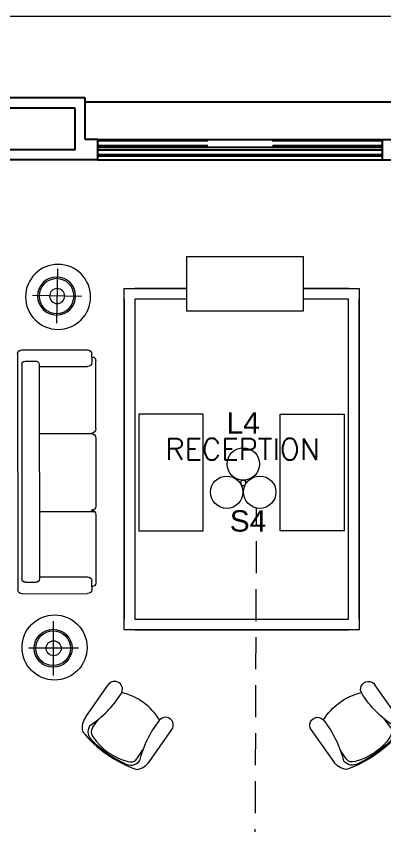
# Model space of a CAD drawing. Header units: inches. Extents: x 14 to 158, y 51 to 94.
# Drawn here: x 24.32 to 27.77, y 85.44 to 93.03 of the extents above; entities that cross this region are included whole.
import ezdxf

# ---------------------------------------------------------------- set-up
doc = ezdxf.new("R2010")
doc.units = ezdxf.units.IN
doc.header["$LTSCALE"] = 0.6
doc.header["$MEASUREMENT"] = 0
doc.linetypes.add('DASHED', pattern=[0.75, 0.5, -0.25])
doc.layers.get('0').update_dxf_attribs({"color": 253, "lineweight": 0})
for name, color, linetype, lineweight in [('fur', 253, 'Continuous', 0), ('Layer1', 253, 'Continuous', 0), ('LIGHT', 6, 'Continuous', 0), ('text', 3, 'Continuous', 0), ('wiring1', 3, 'DASHED', 0)]:
    doc.layers.add(name, color=color, linetype=linetype, lineweight=lineweight)
doc.styles.add('SIMPLEX', font='SIMPLEX.SHX')
doc.styles.get("Standard").update_dxf_attribs({"font": 'arial.ttf'})

# ---------------------------------------------------------------- blocks, each defined once
blk = doc.blocks.new('53hq')
for p, q in [((52299.7697, -22937.2226), (52301.8965, -22937.2236)), ((52299.7334, -22937.261), (52299.7332, -22937.8525)), ((52299.8364, -22937.2918), (52299.8364, -22937.3872)), ((52299.8652, -22937.2611), (52301.8012, -22937.262)), ((52301.832, -22937.2928), (52301.8319, -22937.3882)), ((52301.9349, -22937.2621), (52301.9347, -22937.8536)), ((52299.8721, -22937.4176), (52301.8011, -22937.419)), ((52299.8853, -22937.418), (52299.8851, -22937.8524)), ((52300.489, -22937.4183), (52300.4888, -22937.7619)), ((52301.1943, -22937.4183), (52301.1945, -22937.9167)), ((52301.7829, -22937.419), (52301.7828, -22937.8534)), ((52300.4888, -22937.7619), (52300.4888, -22937.8818)), ((52299.7994, -22937.891), (52299.7717, -22937.891)), ((52299.7957, -22937.8908), (52299.8466, -22937.8908)), ((52299.7985, -22937.891), (52299.7985, -22937.8969)), ((52301.8722, -22937.8919), (52301.8212, -22937.8918)), ((52301.8684, -22937.8921), (52301.8962, -22937.8921)), ((52301.8694, -22937.8921), (52301.8694, -22937.8979)), ((52300.4426, -22937.928), (52299.8293, -22937.9277)), ((52300.5349, -22937.928), (52301.1483, -22937.9282)), ((52301.2252, -22937.9285), (52301.8386, -22937.9287))]:
    blk.add_line(p, q)
for centre, radius, start, end in [((52299.7719, -22937.261), 0.0385, 89.97718, 179.97718), ((52301.8965, -22937.2621), 0.0385, 359.97718, 89.97718), ((52299.8672, -22937.2918), 0.0308, 89.97718, 179.97718), ((52301.8012, -22937.2928), 0.0308, 359.97718, 89.97718), ((52299.8671, -22937.3872), 0.0308, 179.97718, 279.2393), ((52301.8011, -22937.3882), 0.0308, 269.97718, 359.97718), ((52299.7717, -22937.8525), 0.0385, 179.97718, 269.97718), ((52299.8293, -22937.8969), 0.0308, 179.97718, 269.97718), ((52299.8467, -22937.8524), 0.0385, 269.97718, 359.97718), ((52300.4426, -22937.8818), 0.0462, 269.97718, 359.97718), ((52300.535, -22937.8819), 0.0462, 179.97718, 269.97718), ((52301.1483, -22937.8974), 0.0308, 269.97718, 359.97718), ((52301.2253, -22937.8824), 0.0462, 179.97718, 269.97718), ((52301.8213, -22937.8534), 0.0385, 179.97718, 269.97718), ((52301.8386, -22937.8979), 0.0308, 269.97718, 359.97718), ((52301.8962, -22937.8536), 0.0385, 269.97718, 359.97718)]:
    blk.add_arc(centre, radius, start, end)
blk = doc.blocks.new('A$C7D0458D8')
at = {"xscale": -1.038040226593694, "yscale": 1.038040226593694, "zscale": 1.038040226593694, "rotation": 180}
blk.add_blockref('53hq', (-54289.2269, -23809.7597), dxfattribs=at)
blk = doc.blocks.new('A$C09A26639')
at = {"layer": 'fur'}
for p, q in [((0.1093, 0.4867), (0.1128, 0.3854)), ((0.6199, 0.4867), (0.6163, 0.3854)), ((0, 0.4395), (0, 0.0733)), ((0.7291, 0.4395), (0.7291, 0.0733))]:
    blk.add_line(p, q, dxfattribs=at)
for centre, radius, start, end in [((0.3646, -0.5136), 1.1264, 73.97686, 106.02314), ((0.1832, 0.4395), 0.1832, 135, 180), ((0.183, 0.483), 0.1038, 92.35488, 177.12367), ((0.183, 0.483), 0.0738, 103.22253, 177.12367), ((0.3646, 0.0279), 0.5631, 69.3612, 110.6388), ((0.3646, -0.4772), 1.08, 80.09009, 99.90991), ((0.5462, 0.483), 0.1038, 2.87633, 87.64512), ((0.5462, 0.483), 0.0738, 2.87633, 76.77747), ((0.5459, 0.4395), 0.1832, 0, 45), ((-0.8725, 0.121), 1.0202, 357.31841, 21.09437), ((1.6017, 0.121), 1.0202, 158.90563, 182.68159), ((0.0733, 0.0733), 0.0733, 180, 0), ((0.3714, 0.5959), 0.5761, 247.02757, 291.52441), ((0.6559, 0.0733), 0.0733, 180, 0)]:
    blk.add_arc(centre, radius, start, end, dxfattribs=at)
blk = doc.blocks.new('A$C167A62BF')
at = {"layer": 'fur'}
for p, q in [((0.3135, 0.5669), (0.3135, 0.0569)), ((0.0816, 0.3119), (0.5454, 0.3119))]:
    blk.add_line(p, q, dxfattribs=at)
for centre, radius in [((0.3046, 0.3046), 0.3046), ((0.3181, 0.3119), 0.1779), ((0.3181, 0.3119), 0.1629), ((0.3135, 0.3119), 0.0705)]:
    blk.add_circle(centre, radius, dxfattribs=at)
blk = doc.blocks.new('NAGAFA')
at = {"layer": 'LIGHT'}
for points in [[(52, 641, 1), (502, 641, 1)], [(-177, 249, 1), (273, 249, 1)], [(282, 249, 1), (732, 249, 1)]]:
    blk.add_lwpolyline(points, format="xyb", close=True, dxfattribs=at)
blk.add_circle((278, 378), 38, dxfattribs=at)

msp = doc.modelspace()

# ---------------------------------------------------------------- linework, layer by layer
msp.add_lwpolyline([(14.0232, 93.0265), (46.5426, 93.0265), (46.5426, 73.4364), (14.0232, 73.4364)], close=True)
at = {"linetype": 'Continuous', "lineweight": -2}
for points in [[(24.9659, 92.2613), (24.042, 92.2613), (24.042, 92.2613)], [(24.9659, 91.8697), (24.9659, 92.2613), (24.9659, 92.2613)], [(24.9659, 92.2227), (27.8647, 92.2227), (27.8647, 92.2227)], [(24.8708, 92.1634), (24.1371, 92.1634), (24.1371, 92.1634)], [(24.8708, 91.7745), (24.8708, 92.1634), (24.8708, 92.1634)], [(25.0832, 91.6794), (25.0832, 91.8697), (24.9659, 91.8697)], [(27.7489, 91.6794), (27.7489, 91.8697), (27.8647, 91.8697)], [(27.7489, 91.6794), (27.7489, 91.8697), (27.8647, 91.8697)], [(24.8708, 91.7745), (24.042, 91.7745), (24.042, 91.7745)], [(25.0832, 91.6794), (24.1371, 91.6794), (24.1371, 91.6794)], [(27.7489, 91.6794), (28.6949, 91.6794), (28.6949, 91.6794)], [(27.7489, 91.6794), (28.6949, 91.6794), (28.6949, 91.6794)]]:
    msp.add_lwpolyline(points, dxfattribs=at)
at = {"layer": 'fur'}
for p, q in [((25.9196, 90.4764), (25.4297, 90.4764)), ((27.4297, 90.4764), (27.0059, 90.4764)), ((25.3297, 90.3764), (25.3297, 87.3764)), ((25.9196, 90.3764), (25.4297, 90.3764)), ((25.4297, 90.3764), (25.4297, 87.3764)), ((27.4297, 90.3764), (27.0059, 90.3764)), ((27.4297, 87.3764), (27.4297, 90.3764)), ((27.5297, 87.3764), (27.5297, 90.3764)), ((25.4297, 87.3764), (27.4297, 87.3764)), ((25.4297, 87.2764), (27.4297, 87.2764))]:
    msp.add_line(p, q, dxfattribs=at)
for points in [[(27.0109, 90.771), (25.9146, 90.771), (25.9146, 90.2664), (27.0109, 90.2664)], [(26.0693, 89.2978), (25.4682, 89.2978), (25.4682, 88.2032), (26.0693, 88.2032)], [(26.7902, 89.2978), (27.3912, 89.2978), (27.3912, 88.2032), (26.7902, 88.2032)]]:
    msp.add_lwpolyline(points, close=True, dxfattribs=at)
msp.add_lwpolyline([(27.0059, 90.4764), (27.5297, 90.4764), (27.5297, 87.2764), (25.3297, 87.2764), (25.3297, 90.4764), (25.9196, 90.4764)], dxfattribs=at)
at = {"layer": 'Layer1', "linetype": 'Continuous', "lineweight": -2}
for points in [[(25.0832, 91.8697), (27.7489, 91.8697), (27.7489, 91.8697)], [(26.1133, 91.8586), (25.0832, 91.8586), (25.0832, 91.8586)], [(26.1133, 91.8104), (25.0832, 91.8104), (25.0832, 91.8104)], [(25.0832, 91.7993), (27.7489, 91.7993), (27.7489, 91.7993)], [(27.7489, 91.8586), (26.7215, 91.8586), (26.7215, 91.8586)], [(27.7489, 91.8104), (26.7215, 91.8104), (26.7215, 91.8104)], [(25.0832, 91.7745), (27.7489, 91.7745), (27.7489, 91.7745)], [(25.0832, 91.7318), (27.7489, 91.7318), (27.7489, 91.7318)], [(25.0832, 91.718), (27.7489, 91.718), (27.7489, 91.718)], [(25.0832, 91.6794), (27.7489, 91.6794), (27.7489, 91.6794)]]:
    msp.add_lwpolyline(points, dxfattribs=at)
at = {"layer": 'wiring1', "linetype": 'DASHED'}
msp.add_line((26.5484, 82.8585), (26.5709, 88.4179), dxfattribs=at)

# ---------------------------------------------------------------- block references
at = {"xscale": -1, "rotation": 358.8732906902792}
msp.add_blockref('A$C167A62BF', (25.0102, 90.0863), dxfattribs=at)
at = {"rotation": 180}
msp.add_blockref('A$C167A62BF', (24.9839, 87.416), dxfattribs=at)
at = {"layer": 'fur'}
for name, p, rotation in [('A$C7D0458D8', (24.3333, 89.901), 270), ('A$C09A26639', (25.82, 86.4019), 144.8370622014191)]:
    msp.add_blockref(name, p, dxfattribs=dict(at, rotation=rotation))
at = {"layer": 'fur', "xscale": -1, "rotation": 215.1629377985809}
msp.add_blockref('A$C09A26639', (27.0394, 86.4019), dxfattribs=at)
at = {"layer": 'LIGHT', "color": 1, "lineweight": 50, "xscale": -0.0006735286404317663, "yscale": 0.0006735286404317663, "zscale": 0.0006735286404317663}
msp.add_blockref('NAGAFA', (26.6326, 88.3989), dxfattribs=at)

# ---------------------------------------------------------------- texts
at = {"style": 'SIMPLEX'}
msp.add_text('RECEPTION', height=0.2, dxfattribs=at).set_placement((25.7156, 88.8686, 0))
at = {"layer": 'text', "linetype": 'DASHED', "char_height": 0.2, "attachment_point": 1}
for s, width, insert in [('L4', 0.591567, (26.2898, 89.3161)), ('S4', 0.086131, (26.3196, 88.3971))]:
    msp.add_mtext_dynamic_manual_height_columns(s, width=width, gutter_width=1, heights=[0], dxfattribs=dict(at, insert=insert))

doc.saveas('drawing.dxf')
